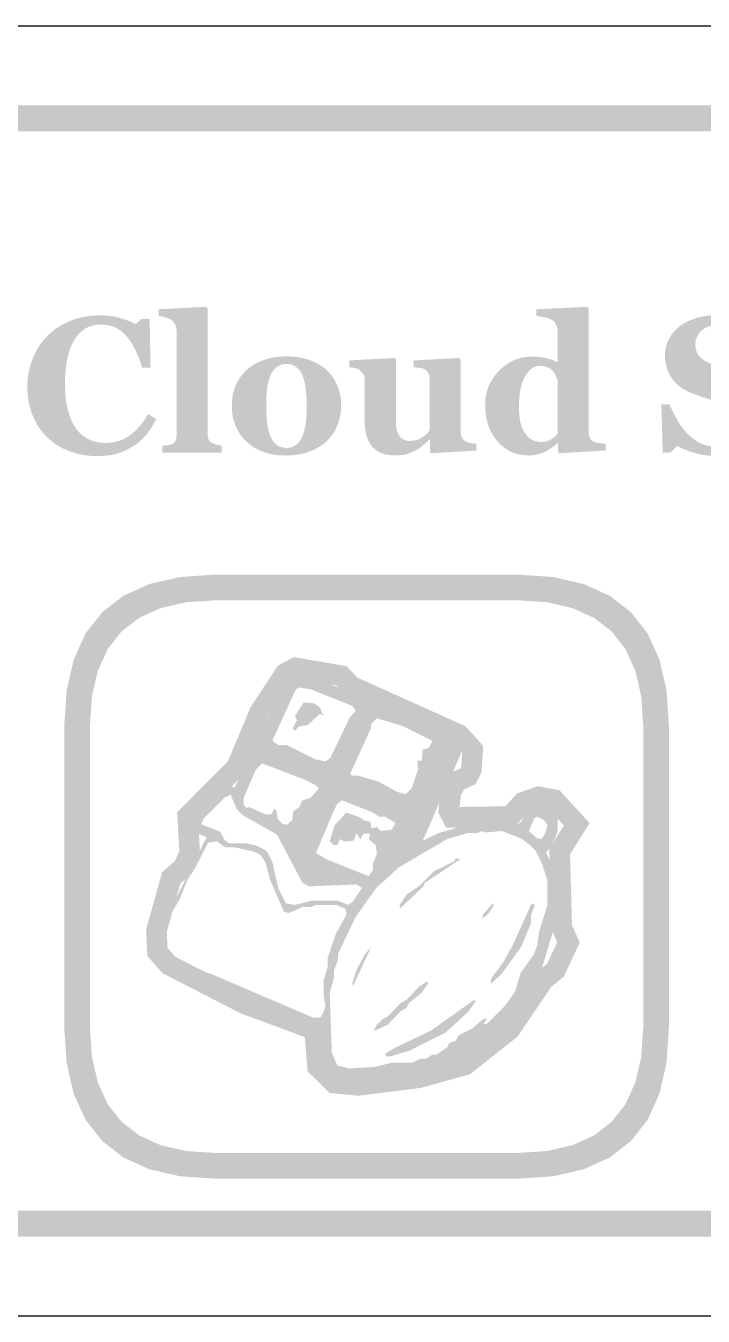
# Model space of a CAD drawing. Header units: millimetres. Extents: x 6 to 594, y 82 to 394.
# Drawn here: x 168.7 to 179.23, y 159.76 to 179.84 of the extents above; entities that cross this region are included whole.
import ezdxf

# ---------------------------------------------------------------- set-up
doc = ezdxf.new("R2010")
doc.units = ezdxf.units.MM
doc.layers.add('CUT', color=1, linetype='Continuous')
doc.layers.add('RASTER', color=7, linetype='Continuous')

msp = doc.modelspace()

# ---------------------------------------------------------------- hatches: boundary and pattern name
at = {"layer": 'RASTER'}
h = msp.add_hatch(color=7, dxfattribs=at)
h.paths.add_polyline_path([(143.2, 176.4), (143.234, 176.916), (143.337, 177.363), (143.509, 177.741), (143.75, 178.05), (144.059, 178.291), (144.438, 178.463), (144.884, 178.566), (145.4, 178.6), (202.6, 178.6), (203.116, 178.566), (203.563, 178.463), (203.941, 178.291), (204.25, 178.05), (204.491, 177.741), (204.663, 177.363), (204.766, 176.916), (204.8, 176.4), (204.8, 163.2), (204.766, 162.684), (204.663, 162.238), (204.491, 161.859), (204.25, 161.55), (203.941, 161.309), (203.563, 161.138), (203.116, 161.034), (202.6, 161), (145.4, 161), (144.884, 161.034), (144.438, 161.138), (144.059, 161.309), (143.75, 161.55), (143.509, 161.859), (143.337, 162.238), (143.234, 162.684), (143.2, 163.2)])
h.paths.add_polyline_path([(143.6, 176.4), (143.6, 163.2), (143.628, 162.778), (143.712, 162.413), (143.853, 162.103), (144.05, 161.85), (144.303, 161.653), (144.613, 161.513), (144.978, 161.428), (145.4, 161.4), (202.6, 161.4), (203.022, 161.428), (203.388, 161.513), (203.697, 161.653), (203.95, 161.85), (204.147, 162.103), (204.288, 162.413), (204.372, 162.778), (204.4, 163.2), (204.4, 176.4), (204.372, 176.822), (204.288, 177.188), (204.147, 177.497), (203.95, 177.75), (203.697, 177.947), (203.388, 178.088), (203.022, 178.172), (202.6, 178.2), (145.4, 178.2), (144.978, 178.172), (144.613, 178.088), (144.303, 177.947), (144.05, 177.75), (143.853, 177.497), (143.712, 177.188), (143.628, 176.822), (143.6, 176.4)])
for points in [[(169.813, 173.144), (169.757, 173.145), (169.701, 173.149), (169.646, 173.155), (169.592, 173.163), (169.539, 173.173), (169.487, 173.186), (169.436, 173.201), (169.386, 173.218), (169.337, 173.238), (169.289, 173.259), (169.244, 173.283), (169.199, 173.309), (169.157, 173.337), (169.116, 173.367), (169.076, 173.399), (169.039, 173.433), (169.003, 173.468), (168.97, 173.506), (168.938, 173.545), (168.909, 173.587), (168.881, 173.63), (168.856, 173.676), (168.832, 173.724), (168.81, 173.773), (168.79, 173.825), (168.774, 173.877), (168.759, 173.931), (168.747, 173.986), (168.738, 174.043), (168.732, 174.1), (168.728, 174.159), (168.727, 174.22), (168.728, 174.279), (168.732, 174.338), (168.738, 174.396), (168.748, 174.452), (168.759, 174.508), (168.774, 174.562), (168.791, 174.615), (168.811, 174.667), (168.833, 174.718), (168.857, 174.767), (168.884, 174.814), (168.912, 174.859), (168.943, 174.903), (168.975, 174.945), (169.01, 174.985), (169.047, 175.024), (169.086, 175.06), (169.126, 175.094), (169.168, 175.125), (169.212, 175.155), (169.258, 175.183), (169.305, 175.208), (169.355, 175.232), (169.406, 175.253), (169.459, 175.272), (169.513, 175.289), (169.567, 175.303), (169.623, 175.314), (169.68, 175.323), (169.737, 175.329), (169.795, 175.333), (169.854, 175.334), (169.897, 175.334), (169.939, 175.332), (169.98, 175.328), (170.02, 175.324), (170.059, 175.318), (170.096, 175.311), (170.133, 175.302), (170.169, 175.293), (170.204, 175.282), (170.238, 175.271), (170.27, 175.26), (170.301, 175.248), (170.33, 175.236), (170.358, 175.224), (170.384, 175.211), (170.41, 175.198), (170.5, 175.279), (170.628, 175.279), (170.641, 174.52), (170.512, 174.52), (170.484, 174.604), (170.455, 174.682), (170.424, 174.754), (170.391, 174.821), (170.358, 174.882), (170.323, 174.937), (170.286, 174.986), (170.249, 175.03), (170.209, 175.068), (170.167, 175.101), (170.124, 175.129), (170.078, 175.152), (170.03, 175.169), (169.98, 175.182), (169.928, 175.19), (169.874, 175.192), (169.807, 175.188), (169.744, 175.177), (169.686, 175.158), (169.631, 175.132), (169.581, 175.097), (169.535, 175.056), (169.493, 175.007), (169.455, 174.95), (169.421, 174.886), (169.392, 174.816), (169.367, 174.74), (169.347, 174.658), (169.331, 174.57), (169.32, 174.476), (169.313, 174.376), (169.311, 174.269), (169.312, 174.209), (169.314, 174.15), (169.318, 174.094), (169.323, 174.04), (169.33, 173.988), (169.339, 173.939), (169.349, 173.892), (169.36, 173.847), (169.373, 173.804), (169.387, 173.763), (169.401, 173.725), (169.417, 173.689), (169.433, 173.655), (169.451, 173.622), (169.469, 173.593), (169.488, 173.565), (169.51, 173.538), (169.533, 173.513), (169.556, 173.49), (169.581, 173.468), (169.606, 173.449), (169.633, 173.431), (169.661, 173.415), (169.689, 173.401), (169.718, 173.389), (169.748, 173.379), (169.779, 173.37), (169.811, 173.362), (169.843, 173.357), (169.877, 173.353), (169.911, 173.35), (169.945, 173.349), (169.996, 173.351), (170.045, 173.356), (170.093, 173.365), (170.139, 173.377), (170.184, 173.393), (170.228, 173.412), (170.27, 173.435), (170.311, 173.461), (170.35, 173.49), (170.389, 173.524), (170.427, 173.56), (170.464, 173.601), (170.5, 173.645), (170.535, 173.692), (170.57, 173.743), (170.603, 173.798), (170.729, 173.721), (170.713, 173.69), (170.696, 173.659), (170.679, 173.629), (170.662, 173.599), (170.643, 173.571), (170.625, 173.543), (170.605, 173.517), (170.585, 173.491), (170.565, 173.466), (170.544, 173.442), (170.522, 173.418), (170.499, 173.396), (170.475, 173.375), (170.451, 173.354), (170.425, 173.334), (170.399, 173.316), (170.37, 173.296), (170.34, 173.278), (170.309, 173.26), (170.278, 173.244), (170.245, 173.229), (170.212, 173.215), (170.178, 173.202), (170.144, 173.19), (170.108, 173.179), (170.071, 173.17), (170.032, 173.162), (169.991, 173.156), (169.949, 173.151), (169.906, 173.147), (169.86, 173.145), (169.813, 173.144)], [(171.746, 173.2), (170.827, 173.2), (170.827, 173.307), (170.837, 173.308), (170.846, 173.308), (170.855, 173.309), (170.865, 173.31), (170.874, 173.311), (170.883, 173.312), (170.892, 173.313), (170.901, 173.314), (170.91, 173.315), (170.919, 173.317), (170.927, 173.318), (170.935, 173.32), (170.943, 173.322), (170.95, 173.324), (170.958, 173.326), (170.965, 173.329), (170.976, 173.334), (170.986, 173.339), (170.996, 173.344), (171.004, 173.35), (171.012, 173.357), (171.018, 173.364), (171.024, 173.371), (171.029, 173.379), (171.033, 173.388), (171.036, 173.397), (171.039, 173.407), (171.041, 173.418), (171.043, 173.429), (171.044, 173.441), (171.045, 173.453), (171.045, 173.467), (171.045, 175.09), (171.045, 175.103), (171.044, 175.117), (171.042, 175.13), (171.04, 175.143), (171.037, 175.156), (171.033, 175.169), (171.028, 175.181), (171.023, 175.193), (171.017, 175.204), (171.01, 175.215), (171.004, 175.225), (170.996, 175.235), (170.988, 175.244), (170.98, 175.252), (170.971, 175.259), (170.962, 175.265), (170.954, 175.27), (170.945, 175.275), (170.936, 175.28), (170.925, 175.284), (170.914, 175.289), (170.901, 175.293), (170.888, 175.298), (170.873, 175.302), (170.859, 175.306), (170.844, 175.31), (170.831, 175.313), (170.817, 175.316), (170.805, 175.318), (170.792, 175.32), (170.78, 175.322), (170.769, 175.323), (170.769, 175.429), (171.505, 175.468), (171.527, 175.444), (171.527, 173.486), (171.528, 173.472), (171.529, 173.46), (171.53, 173.448), (171.532, 173.437), (171.535, 173.426), (171.538, 173.416), (171.542, 173.406), (171.546, 173.398), (171.552, 173.39), (171.557, 173.382), (171.564, 173.375), (171.571, 173.368), (171.579, 173.361), (171.588, 173.355), (171.598, 173.35), (171.608, 173.345), (171.615, 173.342), (171.623, 173.339), (171.63, 173.336), (171.638, 173.333), (171.646, 173.33), (171.654, 173.327), (171.661, 173.324), (171.669, 173.322), (171.678, 173.319), (171.686, 173.317), (171.695, 173.315), (171.705, 173.313), (171.714, 173.311), (171.724, 173.309), (171.735, 173.308), (171.746, 173.307)], [(179.462, 173.144), (179.415, 173.145), (179.369, 173.147), (179.323, 173.151), (179.278, 173.156), (179.234, 173.163), (179.191, 173.171), (179.149, 173.18), (179.107, 173.191), (179.067, 173.203), (179.028, 173.216), (178.991, 173.229), (178.955, 173.242), (178.921, 173.257), (178.888, 173.271), (178.857, 173.287), (178.828, 173.303), (178.727, 173.2), (178.603, 173.2), (178.583, 173.951), (178.709, 173.951), (178.72, 173.925), (178.732, 173.897), (178.745, 173.87), (178.758, 173.842), (178.772, 173.813), (178.786, 173.784), (178.802, 173.755), (178.818, 173.726), (178.835, 173.697), (178.852, 173.668), (178.87, 173.64), (178.889, 173.613), (178.908, 173.587), (178.928, 173.562), (178.949, 173.537), (178.97, 173.513), (178.993, 173.49), (179.016, 173.467), (179.04, 173.445), (179.065, 173.424), (179.09, 173.405), (179.116, 173.387), (179.143, 173.37), (179.17, 173.354), (179.198, 173.339), (179.228, 173.327), (179.258, 173.316), (179.29, 173.308), (179.323, 173.301), (179.357, 173.296), (179.392, 173.293), (179.429, 173.292), (179.477, 173.294), (179.523, 173.298), (179.565, 173.306), (179.605, 173.317), (179.641, 173.33), (179.675, 173.347), (179.706, 173.367), (179.734, 173.39), (179.759, 173.415), (179.781, 173.442), (179.799, 173.47), (179.814, 173.5), (179.825, 173.531), (179.834, 173.564), (179.839, 173.599), (179.84, 173.635), (179.839, 173.665), (179.835, 173.693), (179.828, 173.721), (179.818, 173.747), (179.805, 173.772), (179.79, 173.796), (179.771, 173.818), (179.75, 173.839), (179.726, 173.86), (179.699, 173.879), (179.669, 173.898), (179.635, 173.916), (179.599, 173.934), (179.559, 173.951), (179.517, 173.967), (179.471, 173.982), (179.441, 173.992), (179.411, 174.002), (179.382, 174.011), (179.353, 174.02), (179.325, 174.029), (179.298, 174.038), (179.271, 174.047), (179.245, 174.055), (179.219, 174.064), (179.194, 174.072), (179.169, 174.081), (179.145, 174.09), (179.121, 174.098), (179.097, 174.107), (179.074, 174.116), (179.051, 174.124), (179, 174.146), (178.953, 174.171), (178.909, 174.197), (178.868, 174.226), (178.831, 174.257), (178.797, 174.29), (178.767, 174.325), (178.74, 174.363), (178.716, 174.402), (178.695, 174.443), (178.677, 174.485), (178.663, 174.528), (178.652, 174.571), (178.644, 174.617), (178.639, 174.663), (178.638, 174.71), (178.639, 174.741), (178.641, 174.77), (178.645, 174.8), (178.651, 174.829), (178.658, 174.859), (178.667, 174.887), (178.678, 174.916), (178.69, 174.944), (178.704, 174.972), (178.72, 174.999), (178.737, 175.025), (178.755, 175.05), (178.775, 175.075), (178.797, 175.099), (178.82, 175.123), (178.844, 175.145), (178.869, 175.166), (178.896, 175.185), (178.924, 175.204), (178.954, 175.221), (178.986, 175.238), (179.02, 175.253), (179.055, 175.268), (179.092, 175.282), (179.13, 175.294), (179.169, 175.305), (179.209, 175.314), (179.249, 175.321), (179.291, 175.327), (179.333, 175.331), (179.376, 175.333), (179.42, 175.334), (179.463, 175.334), (179.505, 175.331), (179.546, 175.328), (179.587, 175.322), (179.627, 175.316), (179.667, 175.307), (179.706, 175.298), (179.744, 175.287), (179.78, 175.275), (179.815, 175.263), (179.848, 175.251), (179.878, 175.239), (179.907, 175.227), (179.934, 175.215), (179.958, 175.203), (179.981, 175.191), (180.07, 175.279), (180.198, 175.279), (180.209, 174.57), (180.083, 174.57), (180.072, 174.598), (180.061, 174.627), (180.048, 174.656), (180.036, 174.685), (180.023, 174.714), (180.009, 174.744), (179.995, 174.774), (179.98, 174.803), (179.965, 174.832), (179.95, 174.86), (179.935, 174.887), (179.919, 174.913), (179.903, 174.937), (179.888, 174.96), (179.871, 174.981), (179.855, 175.002), (179.837, 175.022), (179.818, 175.042), (179.798, 175.061), (179.778, 175.078), (179.757, 175.095), (179.735, 175.11), (179.713, 175.124), (179.689, 175.137), (179.666, 175.149), (179.641, 175.159), (179.615, 175.168), (179.588, 175.175), (179.56, 175.181), (179.531, 175.185), (179.501, 175.187), (179.47, 175.188), (179.431, 175.186), (179.394, 175.182), (179.359, 175.175), (179.326, 175.165), (179.295, 175.153), (179.265, 175.138), (179.237, 175.119), (179.211, 175.098), (179.188, 175.075), (179.167, 175.051), (179.15, 175.025), (179.136, 174.998), (179.125, 174.97), (179.117, 174.941), (179.112, 174.91), (179.111, 174.877), (179.112, 174.847), (179.116, 174.818), (179.123, 174.79), (179.133, 174.764), (179.145, 174.739), (179.16, 174.716), (179.178, 174.694), (179.198, 174.674), (179.221, 174.654), (179.248, 174.635), (179.277, 174.617), (179.31, 174.599), (179.345, 174.582), (179.384, 174.566), (179.425, 174.55), (179.47, 174.534), (179.497, 174.525), (179.524, 174.516), (179.552, 174.507), (179.579, 174.498), (179.607, 174.489), (179.635, 174.48), (179.663, 174.47), (179.691, 174.461), (179.719, 174.452), (179.746, 174.443), (179.772, 174.434), (179.797, 174.425), (179.822, 174.417), (179.846, 174.408), (179.869, 174.399), (179.892, 174.391), (179.943, 174.369), (179.991, 174.346), (180.037, 174.321), (180.079, 174.293), (180.117, 174.264), (180.153, 174.233), (180.185, 174.2), (180.215, 174.165), (180.241, 174.127), (180.263, 174.088), (180.282, 174.047), (180.298, 174.003), (180.31, 173.957), (180.318, 173.909), (180.323, 173.859), (180.325, 173.806), (180.324, 173.773), (180.321, 173.74), (180.316, 173.707), (180.309, 173.674), (180.301, 173.641), (180.29, 173.609), (180.277, 173.577), (180.262, 173.546), (180.246, 173.515), (180.228, 173.485), (180.209, 173.457), (180.188, 173.43), (180.166, 173.405), (180.143, 173.381), (180.118, 173.358), (180.092, 173.336), (180.062, 173.314), (180.031, 173.293), (179.999, 173.273), (179.966, 173.255), (179.931, 173.237), (179.896, 173.222), (179.859, 173.207), (179.821, 173.194), (179.782, 173.182), (179.741, 173.172), (179.699, 173.164), (179.655, 173.157), (179.609, 173.151), (179.562, 173.147), (179.513, 173.145), (179.462, 173.144)], [(175.705, 173.231), (175.006, 173.188), (174.984, 173.209), (174.984, 173.401), (174.976, 173.401), (174.963, 173.389), (174.951, 173.378), (174.939, 173.367), (174.926, 173.356), (174.914, 173.345), (174.902, 173.334), (174.89, 173.323), (174.878, 173.312), (174.866, 173.301), (174.853, 173.291), (174.84, 173.281), (174.826, 173.271), (174.812, 173.261), (174.796, 173.252), (174.781, 173.243), (174.765, 173.234), (174.746, 173.224), (174.728, 173.215), (174.71, 173.207), (174.692, 173.199), (174.674, 173.192), (174.657, 173.186), (174.64, 173.18), (174.623, 173.175), (174.606, 173.171), (174.586, 173.167), (174.565, 173.163), (174.541, 173.161), (174.516, 173.159), (174.489, 173.157), (174.46, 173.156), (174.429, 173.156), (174.376, 173.158), (174.325, 173.164), (174.278, 173.175), (174.234, 173.189), (174.193, 173.208), (174.156, 173.231), (174.121, 173.258), (174.09, 173.289), (174.062, 173.324), (174.038, 173.363), (174.018, 173.405), (174.002, 173.45), (173.989, 173.499), (173.98, 173.551), (173.974, 173.607), (173.972, 173.666), (173.972, 174.325), (173.972, 174.339), (173.971, 174.352), (173.969, 174.365), (173.967, 174.377), (173.964, 174.388), (173.96, 174.399), (173.955, 174.409), (173.95, 174.418), (173.944, 174.427), (173.938, 174.435), (173.932, 174.444), (173.925, 174.452), (173.917, 174.46), (173.909, 174.467), (173.901, 174.475), (173.892, 174.482), (173.884, 174.487), (173.876, 174.492), (173.867, 174.496), (173.858, 174.501), (173.848, 174.504), (173.838, 174.508), (173.827, 174.511), (173.815, 174.513), (173.804, 174.516), (173.793, 174.518), (173.782, 174.519), (173.771, 174.521), (173.76, 174.523), (173.75, 174.524), (173.74, 174.525), (173.73, 174.526), (173.73, 174.633), (174.441, 174.671), (174.457, 174.649), (174.457, 173.675), (174.458, 173.638), (174.461, 173.604), (174.465, 173.573), (174.471, 173.544), (174.48, 173.517), (174.49, 173.493), (174.501, 173.471), (174.515, 173.452), (174.53, 173.435), (174.547, 173.421), (174.564, 173.408), (174.584, 173.398), (174.604, 173.39), (174.626, 173.385), (174.649, 173.381), (174.674, 173.38), (174.699, 173.381), (174.725, 173.384), (174.749, 173.388), (174.773, 173.394), (174.796, 173.401), (174.818, 173.411), (174.84, 173.422), (174.861, 173.434), (174.881, 173.448), (174.899, 173.462), (174.916, 173.476), (174.932, 173.49), (174.947, 173.505), (174.96, 173.52), (174.971, 173.535), (174.981, 173.55), (174.981, 174.34), (174.981, 174.352), (174.98, 174.364), (174.979, 174.376), (174.977, 174.387), (174.974, 174.398), (174.971, 174.409), (174.967, 174.419), (174.962, 174.429), (174.957, 174.439), (174.952, 174.448), (174.946, 174.457), (174.939, 174.465), (174.932, 174.473), (174.924, 174.48), (174.916, 174.487), (174.907, 174.493), (174.9, 174.498), (174.892, 174.502), (174.884, 174.505), (174.875, 174.508), (174.865, 174.511), (174.854, 174.513), (174.843, 174.515), (174.831, 174.517), (174.819, 174.518), (174.807, 174.52), (174.794, 174.521), (174.782, 174.522), (174.769, 174.523), (174.756, 174.524), (174.744, 174.525), (174.731, 174.526), (174.731, 174.633), (175.441, 174.671), (175.463, 174.649), (175.463, 173.518), (175.464, 173.505), (175.465, 173.493), (175.466, 173.482), (175.469, 173.47), (175.471, 173.46), (175.475, 173.45), (175.479, 173.44), (175.484, 173.431), (175.489, 173.422), (175.495, 173.413), (175.502, 173.405), (175.509, 173.398), (175.517, 173.39), (175.525, 173.383), (175.534, 173.376), (175.544, 173.37), (175.551, 173.366), (175.559, 173.362), (175.567, 173.358), (175.576, 173.355), (175.585, 173.352), (175.595, 173.35), (175.606, 173.348), (175.616, 173.346), (175.628, 173.344), (175.639, 173.343), (175.65, 173.342), (175.661, 173.34), (175.672, 173.34), (175.683, 173.339), (175.694, 173.338), (175.705, 173.338)]]:
    msp.add_hatch(color=7, dxfattribs=at).paths.add_polyline_path(points)
h = msp.add_hatch(color=7, dxfattribs=at)
h.paths.add_polyline_path([(177.718, 173.231), (176.996, 173.188), (176.974, 173.209), (176.974, 173.344), (176.963, 173.346), (176.945, 173.327), (176.924, 173.309), (176.902, 173.291), (176.879, 173.274), (176.854, 173.257), (176.827, 173.241), (176.799, 173.226), (176.769, 173.211), (176.739, 173.197), (176.708, 173.186), (176.677, 173.176), (176.646, 173.168), (176.616, 173.161), (176.585, 173.157), (176.554, 173.154), (176.522, 173.153), (176.45, 173.157), (176.381, 173.167), (176.315, 173.184), (176.253, 173.208), (176.193, 173.239), (176.137, 173.277), (176.084, 173.321), (176.035, 173.373), (175.99, 173.43), (175.951, 173.491), (175.918, 173.556), (175.891, 173.625), (175.87, 173.698), (175.855, 173.775), (175.846, 173.856), (175.843, 173.941), (175.846, 174.017), (175.856, 174.09), (175.873, 174.161), (175.896, 174.228), (175.927, 174.293), (175.963, 174.355), (176.007, 174.415), (176.057, 174.471), (176.112, 174.523), (176.17, 174.568), (176.231, 174.606), (176.294, 174.637), (176.361, 174.662), (176.43, 174.679), (176.502, 174.689), (176.577, 174.693), (176.606, 174.692), (176.636, 174.691), (176.665, 174.689), (176.693, 174.686), (176.721, 174.682), (176.749, 174.677), (176.776, 174.672), (176.802, 174.666), (176.828, 174.659), (176.852, 174.651), (176.875, 174.644), (176.897, 174.636), (176.917, 174.628), (176.937, 174.62), (176.954, 174.611), (176.971, 174.602), (176.971, 175.081), (176.97, 175.094), (176.969, 175.108), (176.968, 175.121), (176.965, 175.133), (176.962, 175.146), (176.958, 175.158), (176.954, 175.171), (176.949, 175.183), (176.943, 175.194), (176.937, 175.205), (176.93, 175.215), (176.923, 175.225), (176.916, 175.234), (176.908, 175.242), (176.899, 175.25), (176.89, 175.257), (176.878, 175.264), (176.866, 175.272), (176.853, 175.278), (176.839, 175.284), (176.825, 175.29), (176.809, 175.295), (176.793, 175.299), (176.777, 175.303), (176.76, 175.306), (176.743, 175.309), (176.725, 175.312), (176.708, 175.315), (176.691, 175.317), (176.674, 175.319), (176.657, 175.321), (176.64, 175.323), (176.64, 175.429), (177.431, 175.468), (177.453, 175.444), (177.453, 173.524), (177.453, 173.51), (177.454, 173.497), (177.455, 173.484), (177.457, 173.472), (177.46, 173.461), (177.463, 173.45), (177.467, 173.44), (177.471, 173.43), (177.476, 173.421), (177.482, 173.412), (177.488, 173.404), (177.495, 173.396), (177.503, 173.389), (177.511, 173.382), (177.52, 173.376), (177.53, 173.37), (177.538, 173.366), (177.547, 173.362), (177.557, 173.359), (177.568, 173.356), (177.58, 173.353), (177.592, 173.351), (177.606, 173.348), (177.62, 173.346), (177.635, 173.345), (177.649, 173.343), (177.662, 173.342), (177.674, 173.341), (177.686, 173.34), (177.697, 173.339), (177.708, 173.338), (177.718, 173.338)])
h.paths.add_polyline_path([(176.971, 173.492), (176.971, 174.319), (176.968, 174.328), (176.965, 174.336), (176.962, 174.345), (176.958, 174.355), (176.955, 174.364), (176.951, 174.374), (176.947, 174.384), (176.942, 174.394), (176.937, 174.404), (176.932, 174.414), (176.926, 174.424), (176.92, 174.434), (176.914, 174.443), (176.907, 174.453), (176.899, 174.462), (176.892, 174.471), (176.884, 174.479), (176.876, 174.486), (176.867, 174.494), (176.857, 174.5), (176.847, 174.507), (176.837, 174.514), (176.825, 174.52), (176.813, 174.526), (176.801, 174.531), (176.788, 174.536), (176.775, 174.54), (176.761, 174.543), (176.747, 174.546), (176.733, 174.548), (176.718, 174.549), (176.703, 174.549), (176.667, 174.547), (176.633, 174.539), (176.6, 174.526), (176.569, 174.508), (176.54, 174.484), (176.513, 174.456), (176.487, 174.422), (176.462, 174.384), (176.44, 174.34), (176.421, 174.292), (176.405, 174.24), (176.392, 174.184), (176.382, 174.123), (176.375, 174.059), (176.37, 173.99), (176.369, 173.916), (176.369, 173.887), (176.37, 173.858), (176.371, 173.831), (176.373, 173.804), (176.375, 173.777), (176.378, 173.752), (176.382, 173.727), (176.385, 173.703), (176.39, 173.68), (176.396, 173.657), (176.402, 173.635), (176.409, 173.613), (176.417, 173.592), (176.425, 173.571), (176.435, 173.551), (176.445, 173.531), (176.456, 173.512), (176.468, 173.494), (176.48, 173.478), (176.493, 173.462), (176.507, 173.447), (176.522, 173.434), (176.538, 173.421), (176.554, 173.409), (176.571, 173.399), (176.589, 173.39), (176.608, 173.383), (176.627, 173.377), (176.648, 173.372), (176.669, 173.368), (176.691, 173.366), (176.714, 173.366), (176.736, 173.366), (176.757, 173.368), (176.777, 173.37), (176.796, 173.374), (176.814, 173.379), (176.831, 173.385), (176.847, 173.392), (176.862, 173.4), (176.877, 173.409), (176.891, 173.419), (176.905, 173.429), (176.919, 173.44), (176.932, 173.452), (176.945, 173.464), (176.958, 173.478), (176.971, 173.492)])
h = msp.add_hatch(color=7, dxfattribs=at)
h.paths.add_polyline_path([(173.382, 174.48), (173.408, 174.454), (173.433, 174.427), (173.456, 174.399), (173.477, 174.369), (173.497, 174.338), (173.516, 174.306), (173.532, 174.273), (173.547, 174.239), (173.561, 174.203), (173.572, 174.167), (173.582, 174.13), (173.59, 174.092), (173.596, 174.054), (173.601, 174.014), (173.604, 173.975), (173.604, 173.934), (173.604, 173.894), (173.601, 173.854), (173.597, 173.815), (173.59, 173.776), (173.582, 173.738), (173.573, 173.7), (173.561, 173.663), (173.548, 173.627), (173.533, 173.592), (173.517, 173.557), (173.498, 173.525), (173.479, 173.493), (173.457, 173.463), (173.434, 173.434), (173.41, 173.406), (173.383, 173.38), (173.354, 173.354), (173.323, 173.328), (173.29, 173.305), (173.256, 173.283), (173.221, 173.263), (173.185, 173.244), (173.147, 173.227), (173.107, 173.212), (173.066, 173.198), (173.024, 173.186), (172.98, 173.176), (172.935, 173.168), (172.889, 173.161), (172.841, 173.157), (172.791, 173.154), (172.74, 173.153), (172.696, 173.154), (172.653, 173.156), (172.61, 173.16), (172.569, 173.166), (172.528, 173.173), (172.488, 173.182), (172.449, 173.192), (172.411, 173.204), (172.374, 173.218), (172.338, 173.233), (172.304, 173.25), (172.27, 173.268), (172.237, 173.289), (172.206, 173.31), (172.175, 173.333), (172.146, 173.358), (172.118, 173.383), (172.093, 173.41), (172.069, 173.438), (172.046, 173.468), (172.025, 173.499), (172.005, 173.531), (171.987, 173.565), (171.97, 173.601), (171.955, 173.637), (171.942, 173.675), (171.93, 173.714), (171.921, 173.754), (171.914, 173.794), (171.909, 173.836), (171.906, 173.879), (171.905, 173.924), (171.906, 173.967), (171.909, 174.009), (171.913, 174.05), (171.919, 174.09), (171.927, 174.128), (171.937, 174.165), (171.948, 174.202), (171.962, 174.236), (171.977, 174.27), (171.993, 174.303), (172.012, 174.335), (172.032, 174.366), (172.054, 174.396), (172.078, 174.425), (172.104, 174.453), (172.131, 174.48), (172.159, 174.505), (172.188, 174.529), (172.219, 174.551), (172.252, 174.571), (172.286, 174.59), (172.322, 174.608), (172.359, 174.624), (172.398, 174.639), (172.439, 174.652), (172.48, 174.664), (172.523, 174.674), (172.566, 174.682), (172.611, 174.688), (172.658, 174.692), (172.705, 174.695), (172.753, 174.696), (172.804, 174.695), (172.853, 174.692), (172.9, 174.688), (172.946, 174.682), (172.991, 174.674), (173.033, 174.664), (173.075, 174.652), (173.115, 174.639), (173.153, 174.624), (173.19, 174.608), (173.225, 174.59), (173.259, 174.571), (173.292, 174.551), (173.323, 174.529), (173.353, 174.505), (173.382, 174.48)])
h.paths.add_polyline_path([(173.007, 173.465), (173.015, 173.486), (173.022, 173.508), (173.029, 173.532), (173.035, 173.556), (173.041, 173.581), (173.046, 173.608), (173.05, 173.636), (173.054, 173.664), (173.058, 173.694), (173.061, 173.725), (173.064, 173.758), (173.066, 173.791), (173.068, 173.826), (173.069, 173.862), (173.07, 173.899), (173.07, 173.937), (173.07, 173.963), (173.069, 173.99), (173.068, 174.018), (173.066, 174.047), (173.064, 174.076), (173.062, 174.107), (173.059, 174.139), (173.055, 174.171), (173.051, 174.203), (173.047, 174.234), (173.042, 174.262), (173.037, 174.289), (173.031, 174.314), (173.025, 174.338), (173.018, 174.359), (173.011, 174.379), (173.002, 174.402), (172.992, 174.423), (172.981, 174.443), (172.969, 174.462), (172.957, 174.479), (172.943, 174.495), (172.929, 174.51), (172.914, 174.524), (172.898, 174.537), (172.881, 174.547), (172.862, 174.556), (172.843, 174.564), (172.823, 174.57), (172.802, 174.574), (172.78, 174.576), (172.756, 174.577), (172.731, 174.576), (172.707, 174.573), (172.684, 174.569), (172.663, 174.563), (172.643, 174.555), (172.624, 174.545), (172.606, 174.533), (172.59, 174.52), (172.575, 174.505), (172.561, 174.489), (172.547, 174.472), (172.535, 174.454), (172.523, 174.435), (172.513, 174.415), (172.503, 174.394), (172.494, 174.372), (172.487, 174.351), (172.48, 174.328), (172.474, 174.305), (172.468, 174.281), (172.463, 174.256), (172.459, 174.231), (172.455, 174.204), (172.452, 174.176), (172.449, 174.148), (172.447, 174.12), (172.445, 174.091), (172.443, 174.062), (172.442, 174.033), (172.441, 174.003), (172.44, 173.973), (172.44, 173.943), (172.44, 173.904), (172.441, 173.866), (172.441, 173.831), (172.443, 173.797), (172.444, 173.765), (172.446, 173.734), (172.448, 173.705), (172.45, 173.678), (172.453, 173.652), (172.457, 173.626), (172.462, 173.6), (172.468, 173.573), (172.474, 173.547), (172.482, 173.521), (172.491, 173.494), (172.5, 173.468), (172.509, 173.446), (172.519, 173.425), (172.529, 173.405), (172.541, 173.387), (172.554, 173.369), (172.567, 173.353), (172.581, 173.338), (172.597, 173.325), (172.613, 173.312), (172.63, 173.301), (172.649, 173.292), (172.668, 173.285), (172.689, 173.279), (172.71, 173.275), (172.733, 173.273), (172.756, 173.272), (172.778, 173.273), (172.799, 173.275), (172.819, 173.279), (172.838, 173.284), (172.856, 173.291), (172.874, 173.299), (172.891, 173.309), (172.907, 173.321), (172.923, 173.334), (172.937, 173.348), (172.951, 173.364), (172.964, 173.381), (172.976, 173.4), (172.987, 173.42), (172.997, 173.442), (173.007, 173.465)])
h = msp.add_hatch(color=7, dxfattribs=at)
h.paths.add_polyline_path([(169.3, 168.95), (169.337, 169.501), (169.447, 169.978), (169.63, 170.382), (169.888, 170.713), (170.218, 170.97), (170.622, 171.153), (171.099, 171.263), (171.65, 171.3), (176.35, 171.3), (176.901, 171.263), (177.378, 171.153), (177.782, 170.97), (178.112, 170.713), (178.37, 170.382), (178.553, 169.978), (178.663, 169.501), (178.7, 168.95), (178.7, 164.25), (178.663, 163.699), (178.553, 163.222), (178.37, 162.818), (178.112, 162.488), (177.782, 162.23), (177.378, 162.047), (176.901, 161.937), (176.35, 161.9), (171.65, 161.9), (171.099, 161.937), (170.622, 162.047), (170.218, 162.23), (169.888, 162.488), (169.63, 162.818), (169.447, 163.222), (169.337, 163.699), (169.3, 164.25)])
h.paths.add_polyline_path([(169.7, 168.95), (169.7, 164.25), (169.73, 163.793), (169.822, 163.397), (169.974, 163.062), (170.188, 162.788), (170.462, 162.574), (170.797, 162.422), (171.193, 162.33), (171.65, 162.3), (176.35, 162.3), (176.807, 162.33), (177.203, 162.422), (177.538, 162.574), (177.813, 162.788), (178.026, 163.062), (178.178, 163.397), (178.27, 163.793), (178.3, 164.25), (178.3, 168.95), (178.27, 169.407), (178.178, 169.803), (178.026, 170.138), (177.813, 170.413), (177.538, 170.626), (177.203, 170.778), (176.807, 170.87), (176.35, 170.9), (171.65, 170.9), (171.193, 170.87), (170.797, 170.778), (170.462, 170.626), (170.188, 170.413), (169.974, 170.138), (169.822, 169.803), (169.73, 169.407), (169.7, 168.95)])
h = msp.add_hatch(color=7, dxfattribs=at)
h.paths.add_polyline_path([(172.87, 170.017), (173.688, 169.874), (173.86, 169.696), (175.534, 168.942), (175.813, 168.638), (175.787, 168.223), (175.692, 168.039), (175.515, 167.958), (175.466, 167.867), (175.443, 167.659), (175.43, 167.685), (176.16, 167.695), (176.335, 167.893), (176.66, 168.007), (176.998, 167.945), (177.467, 167.433), (177.163, 166.946), (177.193, 165.846), (177.315, 165.575), (177.064, 165.04), (176.875, 164.891), (176.348, 164.11), (175.608, 163.525), (174.841, 163.312), (173.877, 163.191), (173.422, 163.233), (173.084, 163.57), (173.041, 164.089), (173.029, 164.107), (172.044, 164.472), (170.828, 165.097), (170.592, 165.366), (170.572, 165.776), (170.822, 166.671), (171.02, 166.842), (171.089, 166.995), (171.055, 167.601), (171.846, 168.399), (172.197, 169.239), (172.62, 169.882)])
h.paths.add_polyline_path([(172.924, 169.683), (172.843, 169.639), (172.481, 169.088), (172.117, 168.218), (171.382, 167.477), (171.412, 166.935), (171.283, 166.646), (171.104, 166.492), (170.894, 165.74), (170.906, 165.493), (171.028, 165.353), (172.174, 164.765), (173.238, 164.371), (173.353, 164.197), (173.394, 163.714), (173.567, 163.541), (173.871, 163.512), (174.778, 163.627), (175.46, 163.816), (176.111, 164.33), (176.638, 165.112), (176.806, 165.244), (176.963, 165.578), (176.875, 165.773), (176.841, 167.034), (177.067, 167.396), (176.834, 167.65), (176.686, 167.677), (176.52, 167.619), (176.306, 167.377), (175.236, 167.362), (175.114, 167.598), (175.155, 167.964), (175.284, 168.205), (175.459, 168.284), (175.472, 168.31), (175.485, 168.522), (175.342, 168.677), (173.672, 169.429), (173.53, 169.577), (172.924, 169.683)])
h = msp.add_hatch(color=7, dxfattribs=at)
h.paths.add_polyline_path([(172.894, 169.757), (173.012, 169.767), (173.332, 169.639), (175.055, 168.905), (175.384, 168.723), (175.47, 168.522), (174.873, 167.159), (175.119, 167.277), (175.661, 167.437), (176.076, 167.469), (176.332, 167.405), (176.405, 167.459), (176.482, 167.638), (176.555, 167.692), (176.747, 167.692), (176.916, 167.606), (176.97, 167.501), (176.97, 167.309), (176.938, 167.214), (176.852, 167.044), (176.788, 166.981), (176.938, 166.671), (176.97, 166.511), (176.97, 166.16), (176.938, 166.096), (176.906, 165.777), (176.715, 165.139), (176.565, 164.842), (176.246, 164.395), (175.894, 164.044), (175.607, 163.853), (175.247, 163.671), (174.927, 163.575), (174.608, 163.543), (174.544, 163.511), (174.353, 163.511), (174.034, 163.447), (173.587, 163.447), (173.418, 163.533), (173.3, 163.735), (173.3, 164.245), (173.277, 164.287), (172.374, 164.66), (171.458, 165.085), (171.512, 165.107), (171.608, 165.075), (173.172, 164.405), (173.29, 164.414), (173.332, 164.501), (173.363, 164.596), (173.332, 164.724), (173.332, 164.979), (173.395, 165.203), (173.395, 165.33), (173.523, 165.713), (173.683, 166.001), (173.683, 166.064), (173.66, 166.106), (173.523, 166.16), (173.204, 166.16), (173.14, 166.128), (173.012, 166.128), (172.789, 166.033), (172.715, 166.055), (172.502, 166.543), (172.428, 166.821), (172.352, 166.936), (172.246, 166.99), (171.959, 167.054), (171.799, 167.054), (171.672, 167.15), (171.535, 167.127), (171.33, 166.725), (171.215, 166.553), (171.097, 166.256), (170.97, 166.033), (170.906, 165.873), (170.906, 165.777), (170.842, 165.65), (170.842, 165.554), (170.896, 165.448), (170.992, 165.353), (171.439, 165.117), (171.321, 165.139), (170.96, 165.321), (170.864, 165.417), (170.81, 165.522), (170.81, 165.713), (170.906, 166.001), (171.512, 167.214), (171.311, 167.3), (171.289, 167.469), (171.426, 167.651), (171.49, 167.683), (171.694, 167.893), (171.873, 168.002), (171.949, 167.989), (172.747, 169.617), (172.811, 169.713)])
h.paths.add_polyline_path([(172.948, 169.544), (172.894, 169.502), (172.534, 168.714), (172.629, 168.65), (172.757, 168.65), (173.204, 168.426), (173.363, 168.394), (173.437, 168.449), (173.737, 169.074), (173.833, 169.183), (173.778, 169.256), (173.14, 169.512)])
h.paths.add_polyline_path([(173.022, 169.311), (173.181, 169.298), (173.277, 169.234), (173.309, 169.138), (173.354, 169.106), (173.268, 169.129), (173.086, 168.959), (172.948, 168.937), (172.885, 168.873), (172.853, 168.905), (172.917, 169.033), (172.885, 169.097)])
h.paths.add_polyline_path([(174.161, 169.065), (174.066, 168.969), (174.066, 168.905), (173.746, 168.203), (173.778, 168.171), (173.874, 168.171), (174.193, 168.075), (174.481, 167.916), (174.608, 167.884), (174.704, 167.98), (174.8, 168.267), (174.79, 168.404), (174.854, 168.404), (174.873, 168.576), (174.969, 168.608), (175.023, 168.714), (174.576, 168.937)])
h.paths.add_polyline_path([(172.374, 168.363), (172.278, 168.267), (172.087, 167.82), (172.087, 167.724), (172.128, 167.67), (172.173, 167.683), (172.438, 167.565), (172.524, 167.574), (172.565, 167.66), (172.597, 167.628), (172.62, 167.491), (172.684, 167.427), (172.757, 167.405), (172.843, 167.478), (172.862, 167.619), (172.958, 167.683), (172.99, 167.778), (173.13, 167.83), (173.258, 167.97), (173.213, 168.021), (173.044, 168.107)])
h.paths.add_polyline_path([(171.886, 167.874), (171.79, 167.83), (171.471, 167.51), (171.426, 167.415), (171.726, 167.3), (171.79, 167.172), (171.863, 167.118), (172.119, 167.118), (172.278, 167.086), (172.447, 167), (172.534, 166.831), (172.629, 166.416), (172.747, 166.183), (172.885, 166.16), (173.14, 166.224), (173.555, 166.224), (173.715, 166.16), (173.788, 166.215), (173.928, 166.425), (173.842, 166.479), (173.108, 166.448), (173.003, 166.502), (172.607, 167.255), (172.077, 167.555), (171.981, 167.651)])
h.paths.add_polyline_path([(173.619, 167.788), (173.545, 167.734), (173.491, 167.628), (173.213, 166.968), (173.395, 166.862), (174.034, 166.607), (174.098, 166.703), (174.098, 166.799), (174.161, 166.958), (174.139, 167.095), (174.034, 167.182), (174.056, 167.268), (173.948, 167.268), (173.906, 167.182), (173.842, 167.277), (173.801, 167.159), (173.651, 167.15), (173.587, 167.182), (173.545, 167.095), (173.491, 167.086), (173.427, 167.15), (173.501, 167.395), (173.683, 167.597), (173.874, 167.533), (173.97, 167.469), (174.056, 167.459), (174.075, 167.351), (174.161, 167.373), (174.225, 167.309), (174.394, 167.332), (174.449, 167.437), (174.289, 167.533), (174.193, 167.533), (174.098, 167.597)])
h.paths.add_polyline_path([(176.651, 167.533), (176.609, 167.51), (176.523, 167.309), (176.641, 167.204), (176.715, 167.182), (176.779, 167.277), (176.811, 167.405), (176.756, 167.478)])
h.paths.add_polyline_path([(175.789, 167.309), (175.725, 167.277), (175.566, 167.277), (175.247, 167.182), (174.503, 166.744), (174.152, 166.425), (173.833, 165.978), (173.555, 165.394), (173.555, 165.298), (173.491, 165.139), (173.491, 165.011), (173.427, 164.788), (173.459, 163.862), (173.545, 163.661), (173.724, 163.616), (174.129, 163.639), (174.385, 163.703), (174.704, 163.703), (174.832, 163.766), (174.927, 163.766), (175.023, 163.83), (175.087, 163.83), (175.256, 163.948), (175.288, 164.012), (175.384, 164.044), (175.428, 164.127), (175.639, 164.236), (175.811, 164.382), (175.875, 164.395), (175.821, 164.309), (175.863, 164.299), (176.15, 164.587), (176.309, 164.81), (176.396, 165.107), (176.597, 165.385), (176.651, 165.522), (176.683, 165.745), (176.811, 166.16), (176.811, 166.543), (176.724, 166.808), (176.629, 167), (176.533, 167.095), (176.405, 167.191), (176.108, 167.309), (175.843, 167.287)])
h.paths.add_polyline_path([(175.384, 166.885), (175.46, 166.872), (174.905, 166.502), (174.873, 166.438), (174.522, 166.106), (174.512, 166.16), (174.631, 166.329), (174.822, 166.457), (175.045, 166.681), (175.365, 166.84)])
h.paths.add_polyline_path([(175.958, 166.183), (175.981, 166.16), (175.894, 166.023), (175.799, 165.946), (175.811, 166.01)])
h.paths.add_polyline_path([(176.565, 166.183), (176.619, 166.16), (176.555, 166.001), (176.555, 165.873), (176.405, 165.512), (176.099, 165.085), (175.926, 164.925), (175.939, 165.021), (176.118, 165.257), (176.277, 165.544)])
h.paths.add_polyline_path([(174.075, 165.512), (173.788, 164.893), (173.778, 164.947), (173.842, 165.139), (173.96, 165.372)])
h.paths.add_polyline_path([(174.937, 164.97), (174.959, 164.947), (174.937, 164.906), (174.841, 164.778), (174.662, 164.638), (174.618, 164.555), (174.535, 164.51), (174.331, 164.299), (174.107, 164.191), (174.152, 164.287), (174.248, 164.382), (174.331, 164.427), (174.535, 164.638), (174.618, 164.682), (174.822, 164.893)])
h.paths.add_polyline_path([(175.671, 164.682), (175.693, 164.66), (175.671, 164.619), (175.575, 164.491), (175.224, 164.172), (174.672, 163.894), (174.353, 163.798), (174.299, 163.808), (174.299, 163.853), (174.439, 163.936), (175.001, 164.204)])

# ---------------------------------------------------------------- linework, layer by layer
at = {"layer": 'CUT'}
for points in [[(144.999, 179.84), (203.001, 179.84)], [(203.001, 159.76), (144.999, 159.76)]]:
    msp.add_lwpolyline(points, dxfattribs=at)

doc.saveas('drawing.dxf')
